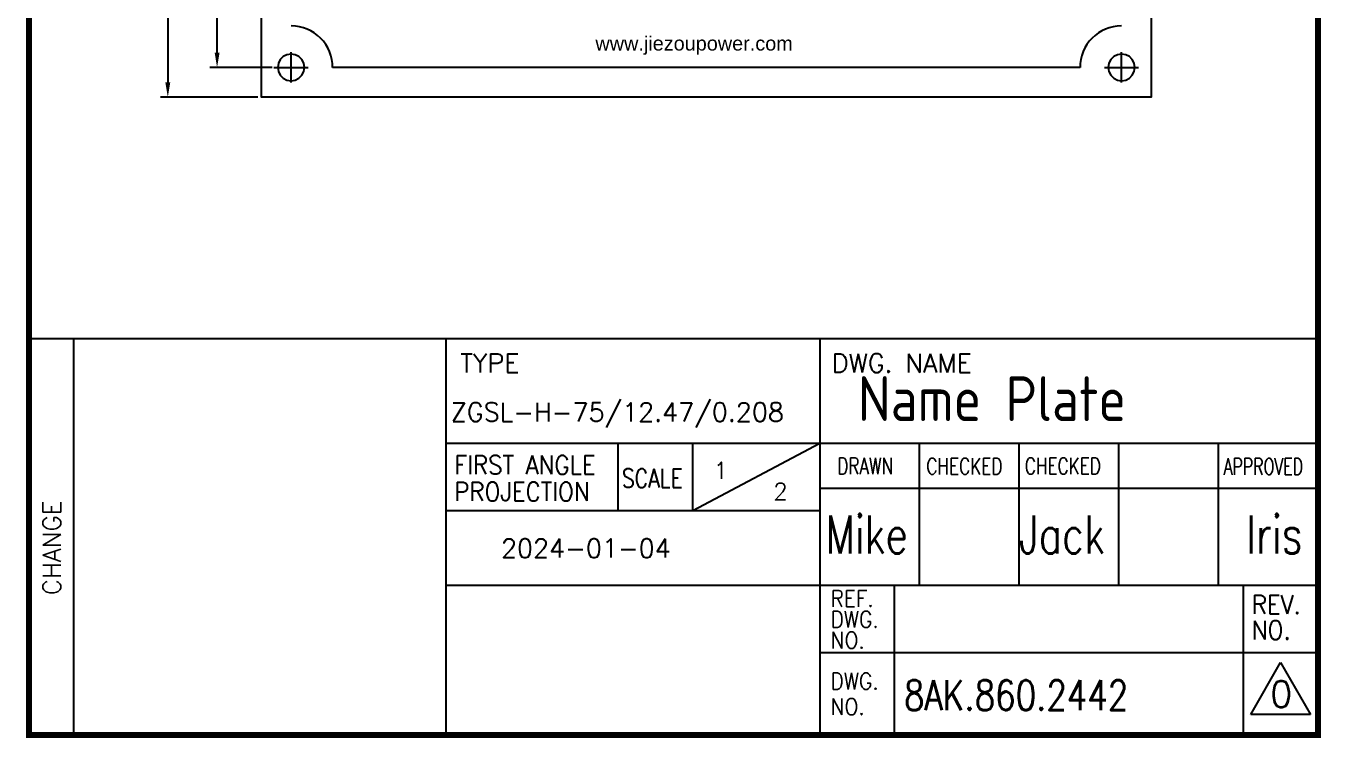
# Model space of a CAD drawing. Header units: millimetres. Extents: x 226184 to 236274, y -181921 to -175474.
# Drawn here: x 236055.2 to 236273.6, y -181520.6 to -181400.5 of the extents above; entities that cross this region are included whole.
import ezdxf

# ---------------------------------------------------------------- set-up
doc = ezdxf.new("R2010")
doc.units = ezdxf.units.MM
doc.header["$LTSCALE"] = 13
doc.linetypes.add('CENTER', pattern=[50.8, 31.75, -6.35, 6.35, -6.35])
doc.layers.get('0').update_dxf_attribs({"color": 1, "linetype": 'CENTER'})
for name, color, linetype in [('1', 4, 'Continuous'), ('2', 3, 'Continuous'), ('PDF_Geometry', 7, 'Continuous')]:
    doc.layers.add(name, color=color, linetype=linetype)
doc.styles.add('Note Text (ANSI)', font='arial.ttf')
doc.styles.add('ROMANS', font='romans.shx', dxfattribs={"bigfont": 'whgtxt.shx'})
doc.styles.get("Standard").update_dxf_attribs({"font": 'gbenor.shx', "bigfont": 'gbcbig.shx'})
doc.dimstyles.new('ISO-25', dxfattribs={"dimtxt": 2.5, "dimasz": 2.5, "dimexe": 1.25, "dimexo": 0.625, "dimtad": 1, "dimtxsty": 'Standard', "dimcen": 2.5, "dimadec": 0, "dimazin": 0, "dimtfac": 1, "dimtmove": 0, "dimatfit": 3, "dimfxl": 1, "dimarcsym": 0})

# ---------------------------------------------------------------- blocks, each defined once
blk = doc.blocks.new('*D217')
at = {"layer": '2', "color": 0, "linetype": 'Continuous', "lineweight": -2}
for p, q in [((236096.69, -181242.54), (236086.14, -181242.54)), ((236087.39, -181405.05), (236087.39, -181245.04)), ((236096.69, -181407.55), (236086.14, -181407.55))]:
    blk.add_line(p, q, dxfattribs=at)
at = {"layer": '2', "color": 0, "linetype": 'Continuous'}
for points in [[(236086.98, -181245.04), (236087.81, -181245.04), (236087.39, -181242.54)], [(236086.98, -181405.05), (236087.81, -181405.05), (236087.39, -181407.55)]]:
    blk.add_solid(points, dxfattribs=at)
at = {"layer": 'Defpoints', "color": 0, "linetype": 'Continuous'}
for p in [(236087.39, -181242.54), (236097.32, -181242.54), (236097.32, -181407.55)]:
    blk.add_point(p, dxfattribs=at)
at = {"layer": '2', "color": 0, "linetype": 'Continuous', "insert": (236085.52, -181325.05), "char_height": 2.5, "attachment_point": 5, "rotation": 90}
blk.add_mtext('165', dxfattribs=at)
blk = doc.blocks.new('*D218')
at = {"layer": '2', "color": 0, "linetype": 'Continuous', "lineweight": -2}
for p, q in [((236094.28, -181237.54), (236077.83, -181237.54)), ((236079.08, -181240.04), (236079.08, -181410.05)), ((236094.28, -181412.55), (236077.83, -181412.55))]:
    blk.add_line(p, q, dxfattribs=at)
at = {"layer": '2', "color": 0, "linetype": 'Continuous'}
for points in [[(236078.66, -181240.04), (236079.5, -181240.04), (236079.08, -181237.54)], [(236078.66, -181410.05), (236079.5, -181410.05), (236079.08, -181412.55)]]:
    blk.add_solid(points, dxfattribs=at)
at = {"layer": 'Defpoints', "color": 0, "linetype": 'Continuous'}
for p in [(236094.9, -181237.54), (236079.08, -181412.55), (236094.9, -181412.55)]:
    blk.add_point(p, dxfattribs=at)
at = {"layer": '2', "color": 0, "linetype": 'Continuous', "insert": (236077.21, -181325.05), "char_height": 2.5, "attachment_point": 5, "rotation": 90}
blk.add_mtext('175', dxfattribs=at)

msp = doc.modelspace()

# ---------------------------------------------------------------- linework, layer by layer
at = {"layer": '1', "color": 0, "linetype": 'Continuous'}
for p, q in [((236055.677, -181520.119), (236055.677, -181171.099)), ((236273.027, -181171.099), (236273.027, -181520.119)), ((236273.027, -181520.119), (236055.677, -181520.119))]:
    msp.add_line(p, q, dxfattribs=at)
at = {"layer": '1'}
msp.add_line((236126.027, -181520.158), (236063.237, -181520.158), dxfattribs=at)
at = {"layer": '1', "const_width": 1.05}
msp.add_lwpolyline([(236055.677, -181171.099), (236273.027, -181171.099), (236273.027, -181520.119), (236055.677, -181520.119), (236055.677, -181171.099), (236273.027, -181171.099)], dxfattribs=at)
at = {"layer": '2'}
for p, q in [((236273.027, -181453.339), (236055.677, -181453.339)), ((236273.027, -181453.339), (236055.677, -181453.339)), ((236063.237, -181520.119), (236063.237, -181453.339)), ((236126.027, -181520.119), (236126.027, -181453.339)), ((236189.027, -181453.339), (236189.027, -181520.119)), ((236273.027, -181470.979), (236126.027, -181470.979)), ((236155.007, -181482.319), (236155.007, -181470.979)), ((236189.027, -181470.979), (236167.607, -181482.319)), ((236167.607, -181482.319), (236167.607, -181470.979)), ((236205.827, -181494.919), (236205.827, -181470.979)), ((236222.627, -181494.919), (236222.627, -181470.979)), ((236239.427, -181494.919), (236239.427, -181470.979)), ((236256.227, -181494.919), (236256.227, -181470.979)), ((236273.027, -181478.539), (236189.027, -181478.539)), ((236189.027, -181482.319), (236126.027, -181482.319)), ((236273.027, -181494.919), (236126.027, -181494.919)), ((236201.627, -181520.119), (236201.627, -181494.919)), ((236260.427, -181494.919), (236260.427, -181520.119)), ((236273.027, -181506.259), (236189.027, -181506.259)), ((236261.687, -181516.652), (236266.727, -181507.922)), ((236266.727, -181507.922), (236271.767, -181516.652)), ((236271.767, -181516.652), (236261.687, -181516.652))]:
    msp.add_line(p, q, dxfattribs=at)
at = {"layer": 'PDF_Geometry', "lineweight": 25}
for points in [[(236094.902, -181237.538), (236244.924, -181237.538), (236244.924, -181412.553), (236094.902, -181412.553), (236094.902, -181237.538)], [(236099.901, -181410.082), (236099.901, -181404.971)], [(236239.869, -181410.082), (236239.869, -181404.971)], [(236102.148, -181407.555), (236102.036, -181406.825), (236101.699, -181406.207), (236101.193, -181405.701), (236100.575, -181405.42), (236099.901, -181405.308), (236099.171, -181405.42), (236098.553, -181405.701), (236098.048, -181406.207), (236097.767, -181406.825), (236097.655, -181407.555), (236097.767, -181408.229), (236098.048, -181408.847), (236098.553, -181409.352), (236099.171, -181409.689), (236099.901, -181409.801), (236100.575, -181409.689), (236101.193, -181409.352), (236101.699, -181408.847), (236102.036, -181408.229), (236102.148, -181407.555)], [(236242.171, -181407.555), (236242.059, -181406.825), (236241.722, -181406.207), (236241.217, -181405.701), (236240.599, -181405.42), (236239.869, -181405.308), (236239.195, -181405.42), (236238.577, -181405.701), (236238.071, -181406.207), (236237.734, -181406.825), (236237.622, -181407.555), (236237.734, -181408.229), (236238.071, -181408.847), (236238.577, -181409.352), (236239.195, -181409.689), (236239.869, -181409.801), (236240.599, -181409.689), (236241.217, -181409.352), (236241.722, -181408.847), (236242.059, -181408.229), (236242.171, -181407.555)], [(236096.981, -181407.555), (236102.766, -181407.555)], [(236097.318, -181407.555), (236102.429, -181407.555)], [(236232.904, -181407.555), (236106.866, -181407.555)], [(236237.004, -181407.555), (236242.789, -181407.555)], [(236237.341, -181407.555), (236242.452, -181407.555)]]:
    msp.add_lwpolyline(points, dxfattribs=at)
for centre, radius, start, end in [((236099.916, -181407.505), 6.955, 359.59046, 90.11743), ((236239.886, -181407.529), 6.985, 90.14542, 180.21199)]:
    msp.add_arc(centre, radius, start, end, dxfattribs=at)

# ---------------------------------------------------------------- texts
at = {"color": 4}
msp.add_text('Name Plate', height=7.56, dxfattribs=at).set_placement((236195.44, -181467.188))
at = {"color": 4, "style": 'ROMANS', "width": 0.8}
msp.add_text('8AK.860.2442', height=5.04, dxfattribs=at).set_placement((236203.209, -181515.929))
at = {"layer": '2', "style": 'ROMANS'}
for s, height, p in [('TYPE', 3.15, (236128.385, -181458.972)), ('DWG. NAME', 3.15, (236191.042, -181458.972)), ('1', 2.835, (236171.109, -181476.945))]:
    msp.add_text(s, height=height, dxfattribs=at).set_placement(p)
at = {"layer": '2', "color": 4, "style": 'ROMANS'}
for s, height, p in [('ZGSL-H-75/12.47/0.208', 3.15, (236126.807, -181467.24)), ('2', 2.835, (236181.182, -181480.48)), ('2024-01-04', 3.15, (236135.268, -181490.21)), ('0', 4.41, (236264.936, -181515.428))]:
    msp.add_text(s, height=height, dxfattribs=at).set_placement(p)
at = {"layer": '2', "style": 'ROMANS'}
for s, height, width, p in [('FIRST ANGLE', 3.15, 0.9, (236127.384, -181476.146)), ('DRAWN', 2.772, 0.75, (236191.973, -181476.139)), ('CHECKED', 2.772, 0.75, (236206.995, -181476.181)), ('CHECKED', 2.772, 0.75, (236223.596, -181476.139)), ('APPROVED', 2.772, 0.7, (236257.121, -181476.227)), ('SCALE', 3.15, 0.8, (236155.646, -181478.399)), ('PROJECTION', 3.15, 0.9, (236127.384, -181480.652)), ('Mike', 6.4375, 0.75, (236189.978, -181489.529)), ('Jack', 6.4375, 0.75, (236222.628, -181489.529)), ('lris', 6.4375, 0.75, (236260.909, -181489.529)), ('REF.', 2.772, 0.9, (236190.838, -181498.505)), ('REV.', 3.15, 0.9, (236261.86, -181499.699)), ('DWG.', 2.772, 0.9, (236190.838, -181502.018)), ('NO.', 3.15, 0.9, (236261.86, -181503.995)), ('NO.', 2.772, 0.9, (236190.838, -181505.506)), ('DWG.', 2.772, 0.9, (236190.834, -181512.433)), ('NO.', 2.772, 0.9, (236190.834, -181516.729))]:
    msp.add_text(s, height=height, dxfattribs=dict(at, width=width)).set_placement(p)
msp.add_text('CHANGE', height=3.024, rotation=90, dxfattribs=at).set_placement((236061.034, -181496.546))
at = {"layer": '2', "linetype": 'Continuous', "insert": (236151.182, -181405.417), "char_height": 2.40214, "attachment_point": 7, "style": 'Note Text (ANSI)'}
msp.add_mtext('{\\W0.997175;www.jiezoupower.com}', dxfattribs=at)

# ---------------------------------------------------------------- dimensions: what is measured, and where the dimension line sits
at = {"layer": '2', "linetype": 'Continuous'}
for base, p1, p2, picture, middle in [((236079.081, -181412.553), (236094.902, -181237.538), (236094.902, -181412.553), '*D218', (236077.206, -181325.046)), ((236087.392, -181242.537), (236097.318, -181407.555), (236097.318, -181242.537), '*D217', (236085.517, -181325.046))]:
    dim = msp.add_linear_dim(base=base, p1=p1, p2=p2, angle=90, dimstyle='ISO-25', override={"dimdec": 0}, dxfattribs=at)
    dim.commit()
    dim.dimension.update_dxf_attribs({"geometry": picture, "text_midpoint": middle})

doc.saveas('drawing.dxf')
